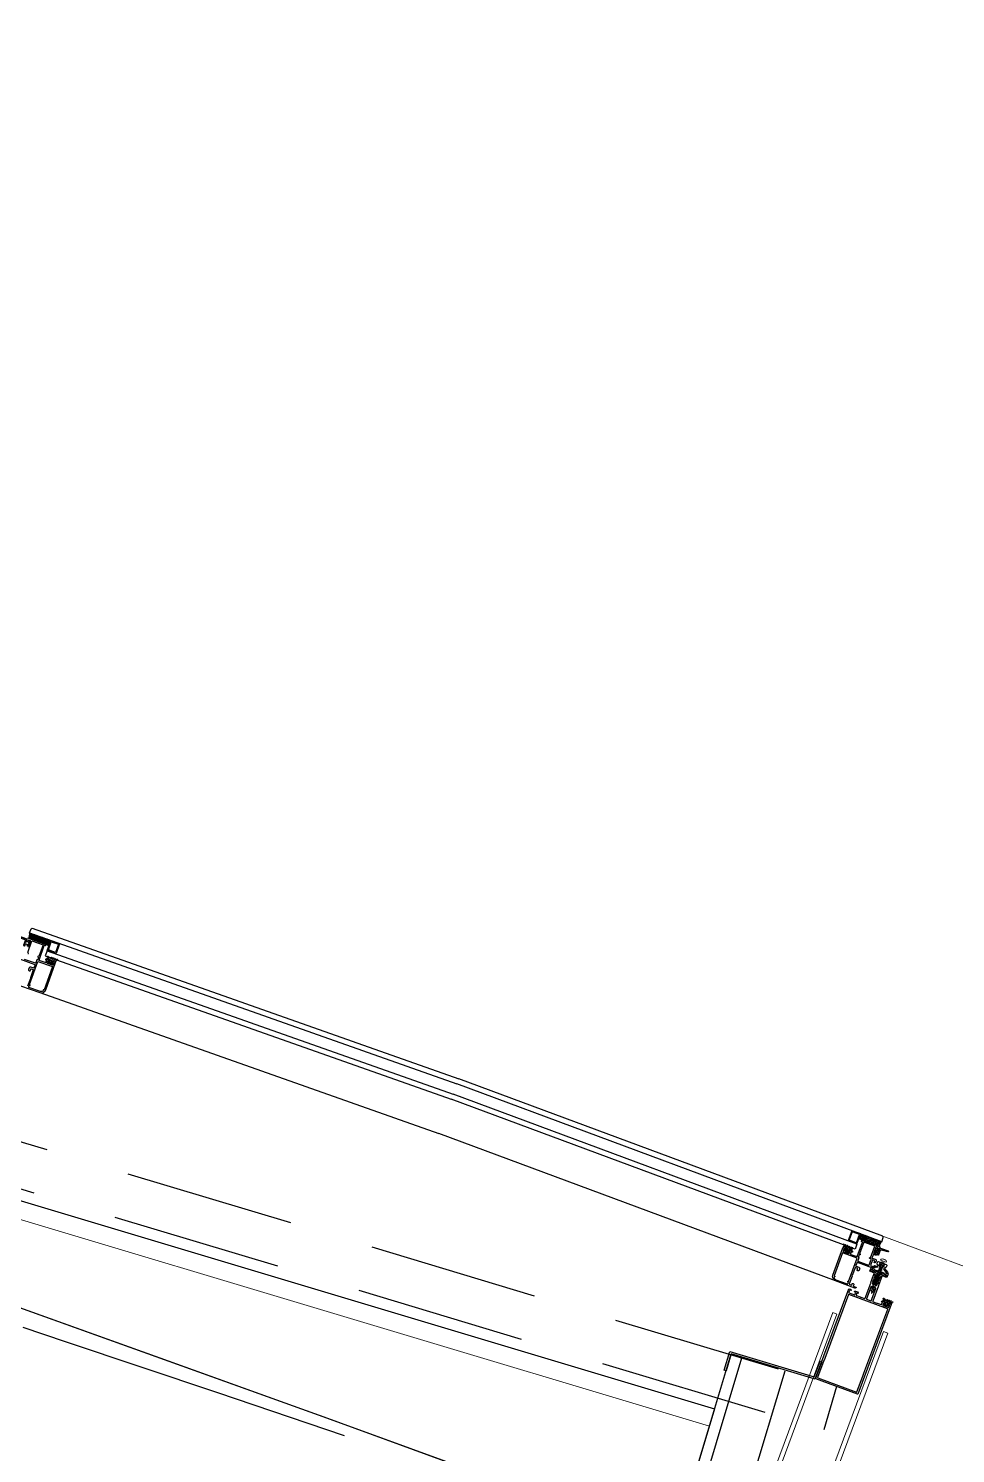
# Model space of a CAD drawing. Header units: millimetres. Extents: x 62878 to 70819, y -67946 to -61850.
# Drawn here: x 67935.6 to 68038, y -62267.5 to -62110 of the extents above; entities that cross this region are included whole.
import ezdxf

# ---------------------------------------------------------------- set-up
doc = ezdxf.new("R2010")
doc.units = ezdxf.units.MM
doc.linetypes.add('HIDDEN', pattern=[0.375, 0.25, -0.125])
doc.layers.add('alan hesabı1', color=7, linetype='Continuous', plot=False)
for name, color, linetype, lineweight in [('BA DÖŞ.-yeni', 11, 'Continuous', 30), ('Dog_dos_yeni', 63, 'Continuous', 5), ('DOGRAMA', 171, 'Continuous', 0), ('DUV.ALÇ.-yeni', 20, 'Continuous', 25), ('GOR-2', 152, 'Continuous', 20)]:
    doc.layers.add(name, color=color, linetype=linetype, lineweight=lineweight)
doc.layers.add('profil-yeni', color=13, linetype='Continuous')
pattern_1 = [(204.62564, (68128.90611, -62295.88358), (0.06614917, -0.14431164), [])]
pattern_2 = [(294.62564, (67922.73218, -62219.3132), (-0.14431164, -0.06614917), [])]
pattern_3 = [(205.5442, (68033.85295, -62259.57137), (0.06845413, -0.14323266), [])]

# ---------------------------------------------------------------- blocks, each defined once
blk = doc.blocks.new('a2we')
at = {"lineweight": 5, "ltscale": 0.5}
for p, q in [((-198.1, -420.1), (-197.1, -419.7)), ((-194.9, -421.4), (-198.1, -420.1)), ((-193.9, -421), (-198.1, -420.1)), ((-198.1, -422.7), (-197.1, -422.3)), ((-194.9, -424), (-198.1, -422.7)), ((-193.9, -423.6), (-198.1, -422.7)), ((-198.1, -425.2), (-197.1, -424.9)), ((-197.6, -417.6), (-196.6, -417.2)), ((-194.2, -418.3), (-197.6, -417.6)), ((-195.2, -418.6), (-197.6, -417.6)), ((-196.9, -417.9), (-197.1, -418.3)), ((-197.1, -419.7), (-197.1, -418.4)), ((-197.1, -419.7), (-193.9, -421)), ((-197.1, -419.7), (-193.9, -421)), ((-197.1, -422.3), (-197.1, -420.5)), ((-197.1, -422.3), (-193.9, -423.6)), ((-197.1, -422.3), (-193.9, -423.6)), ((-197.1, -424.9), (-197.1, -423.1)), ((-197.1, -424.9), (-193.9, -426.1)), ((-197.1, -424.9), (-193.9, -426.1)), ((-196, -415.3), (-196.6, -417.2)), ((-196.6, -417.2), (-194.2, -418.3)), ((-196, -415.3), (-195.5, -417.7)), ((-194.2, -418.3), (-195.2, -418.6)), ((-195.2, -418.6), (-194.9, -419.3)), ((-194.9, -420.6), (-194.9, -419.4)), ((-193.9, -421), (-194.9, -421.4)), ((-194.9, -423.2), (-194.9, -421.4)), ((-193.9, -423.6), (-194.9, -424)), ((-194.9, -425.7), (-194.9, -424)), ((-194.9, -426.5), (-198.1, -425.2)), ((-193.9, -426.1), (-198.1, -425.2)), ((-198.1, -427.7), (-197.1, -427.3)), ((-194.9, -429), (-198.1, -427.7)), ((-193.9, -428.6), (-198.1, -427.7)), ((-198.1, -429.9), (-197.1, -429.6)), ((-194.9, -431.2), (-198.1, -429.9)), ((-193.9, -430.9), (-198.1, -429.9)), ((-198.1, -432.2), (-197.1, -431.8)), ((-194.9, -433.5), (-198.1, -432.2)), ((-193.9, -433.1), (-198.1, -432.2)), ((-198.1, -434.4), (-197.1, -434.1)), ((-194.9, -435.7), (-198.1, -434.4)), ((-193.9, -435.4), (-198.1, -434.4)), ((-198.1, -436.7), (-197.1, -436.4)), ((-194.9, -438), (-198.1, -436.7)), ((-193.9, -437.7), (-198.1, -436.7)), ((-198.1, -439), (-197.1, -438.7)), ((-194.9, -440.3), (-198.1, -439)), ((-193.9, -440), (-198.1, -439)), ((-197.1, -427.3), (-197.1, -425.6)), ((-197.1, -427.3), (-193.9, -428.6)), ((-197.1, -427.3), (-193.9, -428.6)), ((-197.1, -429.6), (-197.1, -428)), ((-197.1, -429.6), (-193.9, -430.9)), ((-197.1, -429.6), (-193.9, -430.9)), ((-197.1, -431.8), (-197.1, -430.3)), ((-197.1, -431.8), (-193.9, -433.1)), ((-197.1, -431.8), (-193.9, -433.1)), ((-197.1, -434.1), (-197.1, -432.5)), ((-197.1, -434.1), (-193.9, -435.4)), ((-197.1, -434.1), (-193.9, -435.4)), ((-197.1, -436.4), (-197.1, -434.8)), ((-197.1, -436.4), (-193.9, -437.7)), ((-197.1, -436.4), (-193.9, -437.7)), ((-197.1, -438.7), (-197.1, -437.1)), ((-197.1, -438.7), (-193.9, -440)), ((-197.1, -438.7), (-193.9, -440)), ((-197.1, -441), (-197.1, -439.4)), ((-193.9, -426.1), (-194.9, -426.5)), ((-194.9, -428.2), (-194.9, -426.5)), ((-193.9, -428.6), (-194.9, -429)), ((-194.9, -430.5), (-194.9, -429)), ((-193.9, -430.9), (-194.9, -431.2)), ((-194.9, -432.7), (-194.9, -431.2)), ((-193.9, -433.1), (-194.9, -433.5)), ((-194.9, -435), (-194.9, -433.5)), ((-193.9, -435.4), (-194.9, -435.7)), ((-194.9, -437.3), (-194.9, -435.7)), ((-193.9, -437.7), (-194.9, -438)), ((-194.9, -439.6), (-194.9, -438)), ((-193.9, -440), (-194.9, -440.3)), ((-194.9, -441.8), (-194.9, -440.3)), ((-192.8, -453.3), (-199.2, -453.3)), ((-199.2, -454.6), (-199.2, -453.3)), ((-198.1, -441.3), (-197.1, -441)), ((-194.9, -442.6), (-198.1, -441.3)), ((-193.9, -442.3), (-198.1, -441.3)), ((-198.1, -443.6), (-197.1, -443.3)), ((-194.9, -444.9), (-198.1, -443.6)), ((-193.9, -444.6), (-198.1, -443.6)), ((-198.1, -445.9), (-197.1, -445.6)), ((-193.9, -446.9), (-198.1, -445.9)), ((-194.9, -447.2), (-198.1, -445.9)), ((-197.1, -447.9), (-198.1, -448.2)), ((-194.9, -449.5), (-198.1, -448.2)), ((-198.1, -448.2), (-193.9, -449.2)), ((-198.1, -450.5), (-197.1, -450.2)), ((-194.9, -451.8), (-198.1, -450.5)), ((-193.9, -451.5), (-198.1, -450.5)), ((-197.1, -441), (-193.9, -442.3)), ((-197.1, -443.3), (-197.1, -441.7)), ((-197.1, -443.3), (-193.9, -444.6)), ((-197.1, -445.6), (-197.1, -444)), ((-197.1, -445.6), (-193.9, -446.9)), ((-197.1, -445.6), (-193.9, -446.9)), ((-197.1, -447.9), (-197.1, -446.3)), ((-193.9, -449.2), (-197.1, -447.9)), ((-197.1, -450.2), (-197.1, -448.6)), ((-197.1, -450.2), (-193.9, -451.5)), ((-197.1, -453.3), (-197.1, -450.9)), ((-193.9, -442.3), (-194.9, -442.6)), ((-194.9, -444.1), (-194.9, -442.6)), ((-193.9, -444.6), (-194.9, -444.9)), ((-194.9, -446.4), (-194.9, -444.9)), ((-193.9, -446.9), (-194.9, -447.2)), ((-194.9, -448.7), (-194.9, -447.2)), ((-193.9, -449.2), (-194.9, -449.5)), ((-194.9, -451), (-194.9, -449.5)), ((-193.9, -451.5), (-194.9, -451.8)), ((-194.9, -453.3), (-194.9, -451.8)), ((-192.8, -454.6), (-192.8, -453.3))]:
    blk.add_line(p, q, dxfattribs=at)
blk.add_lwpolyline([(-196.5, -455.7), (-196.1, -455.4), (-195.9, -455.4), (-195.6, -455.7)], dxfattribs=at)
for centre, radius, start, end in [((-196.9, -418.4), 0.2, 155.3251, 180), ((-195.1, -419.4), 0.2, 0, 19.1116), ((-195.7, -449.5), 6.19, 234.7573, 262.4905), ((-196.4, -449.5), 6.19, 277.5095, 305.2427)]:
    blk.add_arc(centre, radius, start, end, dxfattribs=at)

msp = doc.modelspace()

# ---------------------------------------------------------------- hatches: boundary and pattern name
at = {"layer": 'DOGRAMA', "lineweight": -2}
h = msp.add_hatch(dxfattribs=at)
h.set_pattern_fill('ANSI31', color=256, scale=0.04, angle=673.1346, style=0)
h.set_pattern_definition([(295.54419, (67807.33717, -62179.55449), (-0.11458613, -0.05476331), [])])
h.paths.add_polyline_path([(67936.87, -62210.95, 0.414214), (67936.84, -62210.97), (67935.61, -62210.54, 0.153231), (67935.71, -62209.94), (67937.06, -62210.41)])
h.paths.add_polyline_path([(67937.12, -62211.07), (67936.89, -62210.99, 0.414214), (67936.87, -62210.95), (67937.06, -62210.41), (67937.32, -62210.51)])
h = msp.add_hatch(dxfattribs=at)
h.set_pattern_fill('ANSI31', color=256, scale=0.05, angle=673.1346, style=0)
h.set_pattern_definition(pattern_3)
edge = h.paths.add_edge_path(flags=16)
edge.add_arc((67934.93, -62210.87), 0.668, 333.6685, 347.4199)
edge.add_line((67935.58, -62211.01), (67935.32, -62210.92))
edge.add_line((67935.32, -62210.92), (67935.26, -62211.07))
edge.add_line((67935.26, -62211.07), (67935.53, -62211.16))
edge = h.paths.add_edge_path()
edge.add_line((67935.08, -62211.34), (67935.18, -62211.38))
edge.add_line((67935.18, -62211.38), (67935.26, -62211.15))
edge.add_line((67935.26, -62211.15), (67935.44, -62211.22))
edge.add_line((67935.44, -62211.22), (67935.4, -62211.33))
edge.add_line((67935.4, -62211.33), (67935.5, -62211.36))
edge.add_arc((67935.27, -62210.98), 0.442, 301.2365, 379.8518)
edge.add_line((67935.68, -62210.83), (67935.59, -62210.8))
edge.add_line((67935.59, -62210.8), (67935.55, -62210.91))
edge.add_line((67935.55, -62210.91), (67935.37, -62210.85))
edge.add_line((67935.37, -62210.85), (67935.45, -62210.62))
edge.add_line((67935.45, -62210.62), (67934.51, -62210.28))
edge.add_arc((67934.49, -62210.33), 0.05, 70.5442, 243.8344)
edge.add_line((67934.47, -62210.37), (67935.16, -62210.68))
edge.add_arc((67935.12, -62210.77), 0.1, -19.4558, 66.9695, ccw=False)
edge.add_line((67935.22, -62210.8), (67935.05, -62211.28))
edge.add_arc((67935.1, -62211.29), 0.05, 160.5442, 250.5442)
h = msp.add_hatch(dxfattribs=at)
h.set_pattern_fill('AR-HBONE', color=256, scale=0.03, angle=673.1346, style=0)
h.set_pattern_definition([(205.5442, (67929.81335, -62246.47766), (-0.0565255, -0.1600152), [0.36, -0.12]), (295.5442, (67929.70508, -62246.52941), (-0.0565255, -0.1600152), [0.36, -0.12])])
h.paths.add_polyline_path([(67937.62, -62211.25), (67937.85, -62211.33), (67938.05, -62210.76), (67937.32, -62210.51), (67937.12, -62211.07)])
h = msp.add_hatch(dxfattribs=at)
h.set_pattern_fill('ANSI31', color=256, scale=0.05, angle=673.1346, style=0)
h.set_pattern_definition(pattern_3)
edge = h.paths.add_edge_path(flags=16)
edge.add_arc((67938.16, -62212.86), 0.4, 239.0072, 262.0812, ccw=False)
edge.add_line((67937.95, -62213.2), (67938.04, -62212.96))
edge.add_line((67938.04, -62212.96), (67938.19, -62213.02))
edge.add_line((67938.19, -62213.02), (67938.11, -62213.26))
edge = h.paths.add_edge_path()
edge.add_arc((67938.16, -62212.86), 0.5, 213.6743, 287.4141, ccw=False)
edge.add_line((67937.74, -62213.14), (67937.78, -62213.04))
edge.add_line((67937.78, -62213.04), (67937.89, -62213.08))
edge.add_line((67937.89, -62213.08), (67937.91, -62213.03))
edge.add_arc((67937.82, -62212.99), 0.1, 340.5442, 430.5442)
edge.add_line((67937.85, -62212.9), (67937.64, -62212.82))
edge.add_line((67937.64, -62212.82), (67937.7, -62212.66))
edge.add_line((67937.7, -62212.66), (67937.74, -62212.67))
edge.add_arc((67937.72, -62212.73), 0.065, 2.1349, 70.5442, ccw=False)
edge.add_arc((67937.82, -62212.73), 0.0327, 182.1349, 375.9745)
edge.add_arc((67937.67, -62212.8), 0.199, 24.628, 74.8939)
edge.add_arc((67937.74, -62212.56), 0.05, 71.5164, 249.0296, ccw=False)
edge.add_arc((67937.65, -62212.82), 0.323, 32.1585, 71.4848, ccw=False)
edge.add_arc((67937.94, -62212.64), 0.02, 212.1585, 280.5442)
edge.add_line((67937.94, -62212.66), (67938.16, -62212.62))
edge.add_arc((67938.16, -62212.63), 0.015, -59.4558, 100.5442, ccw=False)
edge.add_line((67938.17, -62212.64), (67938.06, -62212.71))
edge.add_arc((67938.07, -62212.72), 0.02, 120.5442, 280.5442)
edge.add_line((67938.08, -62212.74), (67938.37, -62212.69))
edge.add_arc((67938.37, -62212.7), 0.015, -59.4558, 100.5442, ccw=False)
edge.add_line((67938.38, -62212.72), (67938.27, -62212.78))
edge.add_arc((67938.28, -62212.8), 0.02, 120.5442, 280.5442)
edge.add_line((67938.29, -62212.82), (67938.57, -62212.76))
edge.add_arc((67938.58, -62212.78), 0.015, -59.4558, 100.5442, ccw=False)
edge.add_line((67938.59, -62212.79), (67938.48, -62212.85))
edge.add_arc((67938.49, -62212.87), 0.02, 120.5442, 280.5442)
edge.add_line((67938.49, -62212.89), (67938.78, -62212.84))
edge.add_arc((67938.78, -62212.85), 0.015, -59.4558, 100.5442, ccw=False)
edge.add_line((67938.79, -62212.86), (67938.69, -62212.92))
edge.add_arc((67938.74, -62213.01), 0.1, 120.5442, 160.5442)
edge.add_line((67938.65, -62212.98), (67938.59, -62213.16))
edge.add_line((67938.59, -62213.16), (67938.38, -62213.08))
edge.add_arc((67938.34, -62213.18), 0.1, 70.5442, 160.5442)
edge.add_line((67938.25, -62213.15), (67938.23, -62213.2))
edge.add_line((67938.23, -62213.2), (67938.34, -62213.24))
edge.add_line((67938.34, -62213.24), (67938.31, -62213.34))
h = msp.add_hatch(dxfattribs=at)
h.set_pattern_fill('ANSI31', color=256, scale=0.05, angle=674.0532, style=0)
h.set_pattern_definition(pattern_2)
edge = h.paths.add_edge_path(flags=16)
edge.add_arc((68026.14, -62244.73), 0.4, 238.0887, 261.1626)
edge.add_line((68026.08, -62245.13), (68026.16, -62244.89))
edge.add_line((68026.16, -62244.89), (68026.01, -62244.84))
edge.add_line((68026.01, -62244.84), (68025.93, -62245.07))
edge = h.paths.add_edge_path()
edge.add_arc((68026.14, -62244.73), 0.5, 212.7557, 286.4955)
edge.add_line((68026.28, -62245.21), (68026.31, -62245.12))
edge.add_line((68026.31, -62245.12), (68026.2, -62245.08))
edge.add_line((68026.2, -62245.08), (68026.22, -62245.02))
edge.add_arc((68026.32, -62245.06), 0.1, 69.6256, 159.6256, ccw=False)
edge.add_line((68026.35, -62244.96), (68026.56, -62245.04))
edge.add_line((68026.56, -62245.04), (68026.62, -62244.87))
edge.add_line((68026.62, -62244.87), (68026.58, -62244.86))
edge.add_arc((68026.56, -62244.92), 0.065, 69.6256, 138.035)
edge.add_arc((68026.49, -62244.85), 0.0327, 124.1954, 318.035, ccw=False)
edge.add_arc((68026.56, -62245), 0.199, 65.276, 115.5419, ccw=False)
edge.add_arc((68026.66, -62244.78), 0.05, 251.1402, 428.6535)
edge.add_arc((68026.56, -62245.03), 0.323, 68.685, 108.0113)
edge.add_arc((68026.45, -62244.7), 0.02, 219.6256, 288.0113, ccw=False)
edge.add_line((68026.43, -62244.72), (68026.29, -62244.55))
edge.add_arc((68026.28, -62244.56), 0.015, 39.6256, 199.6256)
edge.add_line((68026.27, -62244.56), (68026.31, -62244.68))
edge.add_arc((68026.29, -62244.68), 0.02, -140.3744, 19.6256, ccw=False)
edge.add_line((68026.28, -62244.7), (68026.09, -62244.47))
edge.add_arc((68026.08, -62244.48), 0.015, 39.6256, 199.6256)
edge.add_line((68026.06, -62244.49), (68026.1, -62244.6))
edge.add_arc((68026.08, -62244.61), 0.02, -140.3744, 19.6256, ccw=False)
edge.add_line((68026.07, -62244.62), (68025.88, -62244.39))
edge.add_arc((68025.87, -62244.4), 0.015, 39.6256, 199.6256)
edge.add_line((68025.86, -62244.41), (68025.9, -62244.52))
edge.add_arc((68025.88, -62244.53), 0.02, -140.3744, 19.6256, ccw=False)
edge.add_line((68025.86, -62244.54), (68025.68, -62244.32))
edge.add_arc((68025.66, -62244.33), 0.015, 39.6256, 199.6256)
edge.add_line((68025.65, -62244.33), (68025.69, -62244.44))
edge.add_arc((68025.59, -62244.47), 0.1, -20.3744, 19.6256, ccw=False)
edge.add_line((68025.69, -62244.51), (68025.62, -62244.69))
edge.add_line((68025.62, -62244.69), (68025.83, -62244.77))
edge.add_arc((68025.79, -62244.86), 0.1, -20.3744, 69.6256, ccw=False)
edge.add_line((68025.89, -62244.9), (68025.86, -62244.95))
edge.add_line((68025.86, -62244.95), (68025.75, -62244.91))
edge.add_line((68025.75, -62244.91), (68025.72, -62245))
h = msp.add_hatch(dxfattribs=at)
h.set_pattern_fill('AR-HBONE', color=256, scale=0.03, angle=674.0532, style=0)
h.set_pattern_definition([(294.62564, (68011.01573, -62275.89677), (-0.05908344, -0.1590885), [0.36, -0.12]), (204.62564, (68011.06573, -62276.00586), (-0.05908344, -0.1590885), [0.36, -0.12])])
h.paths.add_polyline_path([(68027.59, -62243.84), (68027.35, -62243.76), (68027.56, -62243.19), (68028.29, -62243.46), (68028.08, -62244.02)])
h = msp.add_hatch(dxfattribs=at)
h.set_pattern_fill('ANSI31', color=256, scale=0.04, angle=674.0532, style=0)
h.set_pattern_definition([(204.62564, (68147.9361, -62302.95108), (0.05291934, -0.11544931), [])])
h.paths.add_polyline_path([(68028.35, -62244.1, -0.414214), (68028.36, -62244.13), (68029.59, -62244.58, -0.153231), (68029.89, -62244.06), (68028.55, -62243.56)])
h.paths.add_polyline_path([(68028.08, -62244.02), (68028.31, -62244.11, -0.414214), (68028.35, -62244.1), (68028.55, -62243.56), (68028.29, -62243.46)])
h = msp.add_hatch(dxfattribs=at)
h.set_pattern_fill('ANSI31', color=256, scale=0.05, angle=674.0532, style=0)
h.set_pattern_definition(pattern_2)
edge = h.paths.add_edge_path(flags=16)
edge.add_arc((68029.89, -62245.27), 0.668, 152.75, 166.5013, ccw=False)
edge.add_line((68029.3, -62244.96), (68029.57, -62245.06))
edge.add_line((68029.57, -62245.06), (68029.51, -62245.21))
edge.add_line((68029.51, -62245.21), (68029.24, -62245.11))
edge = h.paths.add_edge_path()
edge.add_line((68029.48, -62245.54), (68029.37, -62245.5))
edge.add_line((68029.37, -62245.5), (68029.46, -62245.28))
edge.add_line((68029.46, -62245.28), (68029.28, -62245.21))
edge.add_line((68029.28, -62245.21), (68029.24, -62245.32))
edge.add_line((68029.24, -62245.32), (68029.14, -62245.29))
edge.add_arc((68029.56, -62245.15), 0.442, 120.318, 198.9333, ccw=False)
edge.add_line((68029.34, -62244.76), (68029.43, -62244.8))
edge.add_line((68029.43, -62244.8), (68029.39, -62244.91))
edge.add_line((68029.39, -62244.91), (68029.57, -62244.98))
edge.add_line((68029.57, -62244.98), (68029.65, -62244.75))
edge.add_line((68029.65, -62244.75), (68030.59, -62245.09))
edge.add_arc((68030.57, -62245.14), 0.05, -103.6645, 69.6256, ccw=False)
edge.add_line((68030.56, -62245.19), (68029.84, -62244.98))
edge.add_arc((68029.81, -62245.07), 0.1, 73.2004, 159.6256)
edge.add_line((68029.72, -62245.04), (68029.54, -62245.51))
edge.add_arc((68029.49, -62245.49), 0.05, 249.6256, 339.6256, ccw=False)
h = msp.add_hatch(dxfattribs=at)
h.set_pattern_fill('ANSI31', color=256, scale=0.05, angle=674.0532, style=0)
h.set_pattern_definition(pattern_1)
edge = h.paths.add_edge_path(flags=16)
edge.add_arc((68029.23, -62248.5), 0.05, 249.6256, 339.6256, ccw=False)
edge.add_line((68029.21, -62248.54), (68029.16, -62248.52))
edge.add_arc((68029.18, -62248.47), 0.05, 159.6256, 249.6256, ccw=False)
edge.add_line((68029.13, -62248.46), (68029.21, -62248.25))
edge.add_line((68029.21, -62248.25), (68029.36, -62248.3))
edge.add_line((68029.36, -62248.3), (68029.28, -62248.51))
h.paths.add_polyline_path([(68029.41, -62248.16), (68029.26, -62248.11), (68029.35, -62247.85), (68029.5, -62247.9)], flags=16)
edge = h.paths.add_edge_path()
edge.add_arc((68029.12, -62248.44), 0.2, 159.6256, 230.1919, ccw=False)
edge.add_line((68028.94, -62248.37), (68028.96, -62248.32))
edge.add_line((68028.96, -62248.32), (68029.01, -62248.34))
edge.add_line((68029.01, -62248.34), (68029.06, -62248.22))
edge.add_line((68029.06, -62248.22), (68029.04, -62248.18))
edge.add_arc((68029.13, -62248.14), 0.1, 159.6256, 204.6256, ccw=False)
edge.add_line((68029.04, -62248.1), (68029.08, -62247.98))
edge.add_line((68029.08, -62247.98), (68029.14, -62248))
edge.add_line((68029.14, -62248), (68029.18, -62247.88))
edge.add_line((68029.18, -62247.88), (68029.12, -62247.74))
edge.add_line((68029.12, -62247.74), (68029.02, -62247.7))
edge.add_line((68029.02, -62247.7), (68029.1, -62247.47))
edge.add_line((68029.1, -62247.47), (68029.04, -62247.5))
edge.add_line((68029.04, -62247.5), (68028.57, -62247.32))
edge.add_line((68028.57, -62247.32), (68028.68, -62247.02))
edge.add_arc((68028.96, -62247.12), 0.3, 99.6256, 159.6256, ccw=False)
edge.add_line((68028.91, -62246.82), (68029.4, -62246.74))
edge.add_arc((68029.4, -62246.77), 0.03, 9.6256, 99.6256, ccw=False)
edge.add_line((68029.43, -62246.77), (68029.44, -62246.83))
edge.add_arc((68029.41, -62246.83), 0.03, -80.3744, 9.6256, ccw=False)
edge.add_line((68029.42, -62246.86), (68029.04, -62246.92))
edge.add_arc((68029.07, -62247.12), 0.2, 99.6256, 161.5452)
edge.add_arc((68028.97, -62247.1), 0.1, 156.9108, 309.6256)
edge.add_arc((68029.1, -62247.25), 0.1, 69.6256, 129.6256, ccw=False)
edge.add_line((68029.13, -62247.16), (68029.44, -62247.27))
edge.add_arc((68029.46, -62247.22), 0.05, 249.6256, 339.6256)
edge.add_line((68029.51, -62247.24), (68029.52, -62247.2))
edge.add_arc((68029.57, -62247.21), 0.05, 69.6256, 159.6256, ccw=False)
edge.add_line((68029.59, -62247.17), (68029.77, -62247.24))
edge.add_arc((68029.76, -62247.28), 0.05, -20.3744, 69.6256, ccw=False)
edge.add_line((68029.8, -62247.3), (68029.79, -62247.35))
edge.add_arc((68029.83, -62247.36), 0.05, 159.6256, 249.6256)
edge.add_line((68029.82, -62247.41), (68030.12, -62247.52))
edge.add_arc((68030.09, -62247.62), 0.1, 9.6256, 69.6256, ccw=False)
edge.add_arc((68030.28, -62247.59), 0.1, 189.6256, 342.3405)
edge.add_arc((68030.19, -62247.54), 0.2, 337.706, 399.6256)
edge.add_line((68030.35, -62247.41), (68030.1, -62247.11))
edge.add_arc((68030.12, -62247.09), 0.03, 129.6256, 219.6256, ccw=False)
edge.add_line((68030.11, -62247.07), (68030.15, -62247.03))
edge.add_arc((68030.17, -62247.06), 0.03, 39.6256, 129.6256, ccw=False)
edge.add_line((68030.19, -62247.04), (68030.51, -62247.42))
edge.add_arc((68030.28, -62247.61), 0.3, -20.3744, 39.6256, ccw=False)
edge.add_line((68030.56, -62247.71), (68030.44, -62248.02))
edge.add_line((68030.44, -62248.02), (68029.98, -62247.84))
edge.add_line((68029.98, -62247.84), (68029.95, -62247.78))
edge.add_line((68029.95, -62247.78), (68029.86, -62248.01))
edge.add_line((68029.86, -62248.01), (68029.76, -62247.98))
edge.add_line((68029.76, -62247.98), (68029.61, -62248.04))
edge.add_line((68029.61, -62248.04), (68029.57, -62248.16))
edge.add_line((68029.57, -62248.16), (68029.63, -62248.18))
edge.add_line((68029.63, -62248.18), (68029.58, -62248.31))
edge.add_arc((68029.49, -62248.27), 0.1, 294.6256, 339.6256, ccw=False)
edge.add_line((68029.53, -62248.36), (68029.49, -62248.38))
edge.add_line((68029.49, -62248.38), (68029.44, -62248.5))
edge.add_line((68029.44, -62248.5), (68029.5, -62248.52))
edge.add_line((68029.5, -62248.52), (68029.48, -62248.57))
edge.add_arc((68029.29, -62248.5), 0.2, 269.0594, 339.6256, ccw=False)
edge.add_arc((68029.3, -62248.23), 0.47, 230.1919, 269.0594, ccw=False)
h = msp.add_hatch(dxfattribs=at)
h.set_pattern_fill('ANSI31', color=256, scale=0.05, angle=674.0532, style=0)
h.set_pattern_definition(pattern_1)
edge = h.paths.add_edge_path()
edge.add_arc((68031.09, -62250.86), 0.1, 119.6256, 159.6256)
edge.add_line((68031, -62250.83), (68030.94, -62250.99))
edge.add_line((68030.94, -62250.99), (68030.73, -62250.91))
edge.add_arc((68030.7, -62251.01), 0.1, 69.6256, 159.6256)
edge.add_line((68030.61, -62250.97), (68030.58, -62251.03))
edge.add_line((68030.58, -62251.03), (68030.7, -62251.07))
edge.add_line((68030.7, -62251.07), (68030.66, -62251.16))
edge.add_arc((68030.52, -62250.69), 0.5, 212.7557, 286.4955, ccw=False)
edge.add_line((68030.1, -62250.96), (68030.13, -62250.86))
edge.add_line((68030.13, -62250.86), (68030.25, -62250.9))
edge.add_line((68030.25, -62250.9), (68030.27, -62250.85))
edge.add_arc((68030.17, -62250.81), 0.1, 339.6256, 429.6256)
edge.add_line((68030.21, -62250.72), (68030, -62250.64))
edge.add_line((68030, -62250.64), (68030.06, -62250.49))
edge.add_line((68030.06, -62250.49), (68030.1, -62250.51))
edge.add_arc((68030.07, -62250.57), 0.065, 1.2163, 69.6256, ccw=False)
edge.add_arc((68030.17, -62250.57), 0.0327, 181.2163, 375.0559)
edge.add_arc((68029.97, -62250.62), 0.242, 14.4282, 59.9349)
edge.add_arc((68030.11, -62250.36), 0.05, 70.5978, 248.111, ccw=False)
edge.add_arc((68029.94, -62250.64), 0.372, 23.1256, 59.7771, ccw=False)
edge.add_arc((68030.3, -62250.48), 0.02, 211.24, 279.6256)
edge.add_line((68030.3, -62250.5), (68030.52, -62250.46))
edge.add_arc((68030.52, -62250.48), 0.015, -60.3744, 99.6256, ccw=False)
edge.add_line((68030.53, -62250.49), (68030.42, -62250.55))
edge.add_arc((68030.43, -62250.57), 0.02, 119.6256, 279.6256)
edge.add_line((68030.43, -62250.59), (68030.72, -62250.54))
edge.add_arc((68030.72, -62250.55), 0.015, -60.3744, 99.6256, ccw=False)
edge.add_line((68030.73, -62250.57), (68030.63, -62250.63))
edge.add_arc((68030.63, -62250.64), 0.02, 119.6256, 279.6256)
edge.add_line((68030.64, -62250.66), (68030.93, -62250.61))
edge.add_arc((68030.93, -62250.63), 0.015, -60.3744, 99.6256, ccw=False)
edge.add_line((68030.94, -62250.64), (68030.83, -62250.7))
edge.add_arc((68030.84, -62250.72), 0.02, 119.6256, 279.6256)
edge.add_line((68030.84, -62250.74), (68031.13, -62250.69))
edge.add_arc((68031.14, -62250.71), 0.015, -60.3744, 99.6256, ccw=False)
edge.add_line((68031.14, -62250.72), (68031.04, -62250.78))
edge = h.paths.add_edge_path(flags=16)
edge.add_line((68030.32, -62251), (68030.39, -62250.82))
edge.add_arc((68030.41, -62250.83), 0.03, 69.6256, 159.6256, ccw=False)
edge.add_line((68030.42, -62250.8), (68030.52, -62250.83))
edge.add_arc((68030.51, -62250.86), 0.03, -20.3744, 69.6256, ccw=False)
edge.add_line((68030.54, -62250.87), (68030.47, -62251.06))
edge.add_arc((68030.44, -62251.05), 0.03, 257.3921, 339.6256, ccw=False)
edge.add_arc((68030.52, -62250.69), 0.4, 241.8592, 257.3921, ccw=False)
edge.add_arc((68030.35, -62251.01), 0.03, 159.6256, 241.8592, ccw=False)

# ---------------------------------------------------------------- linework, layer by layer
msp.add_lwpolyline([(68896.02, -63031.44), (69030.26, -63071.18), (69185.28, -62547.65), (68893, -62461.11, 1.044368), (68063.2, -62298.73, 0.204375), (63106.96, -62494.78, 0.353953), (62932.94, -62997.83), (63753.18, -65779.6), (64154.95, -67142.15), (65336.72, -66792.62), (65336.7, -66829.11), (65270.54, -66829.07, 0.626789), (65270.2, -67369.07), (65531.84, -67369.23, 0.926242), (66130.09, -67369.61), (66391.73, -67369.77, 0.626743), (66392.07, -66829.77), (66326.15, -66829.73), (66326.17, -66793.24), (67506.16, -67144.13), (68467.02, -63899.09), (68625.2, -63946.04), (68896.02, -63031.42)], format="xyb")
at = {"layer": 'alan hesabı1', "linetype": 'ByBlock'}
msp.add_lwpolyline([(67499.72, -62667.38), (67642.12, -62151.75), (68011.41, -62262.54), (67982.41, -62359.23), (68015.39, -62370.77), (67878.85, -62772.12), (67859.57, -62766.8), (67772.82, -62742.83)], close=True, dxfattribs=at)
at = {"layer": 'BA DÖŞ.-yeni', "linetype": 'HIDDEN', "ltscale": 150}
msp.add_arc((65815.04, -68607.15), 6697.94, 70.74616, 109.296847, dxfattribs=at)
at = {"layer": 'Dog_dos_yeni'}
msp.add_lwpolyline([(68025.04, -62284.11), (68009.1, -62278.2), (68009.28, -62277.73), (68014.2, -62279.55), (68024.47, -62251.9), (68024.94, -62252.07), (68014.67, -62279.73), (68019.82, -62281.64), (68030.09, -62253.99), (68030.56, -62254.16), (68020.29, -62281.82), (68025.21, -62283.65), (68025.04, -62284.11)], close=True, dxfattribs=at)
at = {"layer": 'DOGRAMA', "lineweight": -2}
for p, q in [((67935.71, -62209.94), (67935.88, -62209.47)), ((67935.71, -62209.94), (67982.93, -62226.62)), ((67935.88, -62209.47), (67936.01, -62209.41)), ((67936.01, -62209.41), (67983.14, -62226.05)), ((67937.12, -62211.07), (67937.32, -62210.51)), ((67937.12, -62211.07), (67937.32, -62210.51)), ((67937.12, -62211.07), (67937.85, -62211.33)), ((67938.05, -62210.76), (67937.85, -62211.33)), ((67937.65, -62211.9), (67937.45, -62212.46)), ((67937.45, -62212.46), (67982.32, -62228.31)), ((67937.65, -62211.9), (67982.52, -62227.75)), ((67936.86, -62216.54), (67980.94, -62232.11)), ((68029.89, -62244.06), (67982.93, -62226.62)), ((68030, -62243.46), (67983.14, -62226.05)), ((68026.94, -62244.88), (67982.32, -62228.31)), ((68027.15, -62244.32), (67982.52, -62227.75)), ((68024.78, -62248.39), (67980.94, -62232.11)), ((68027.15, -62244.32), (68026.94, -62244.88)), ((68027.56, -62243.19), (68027.35, -62243.76)), ((68028.08, -62244.02), (68027.35, -62243.76)), ((68028.08, -62244.02), (68028.29, -62243.46)), ((68028.08, -62244.02), (68028.29, -62243.46)), ((68029.89, -62244.06), (68030.06, -62243.59)), ((68030.06, -62243.59), (68030, -62243.46))]:
    msp.add_line(p, q, dxfattribs=at)
msp.add_lwpolyline([(68355.73, -61957.86, 0.273736), (68066.91, -62277.72, 0.209295), (68023.71, -62283.85, 0.198368), (63201.05, -62451.11)], format="xyb", dxfattribs=at)
for points in [[(67935.08, -62211.34), (67935.18, -62211.38), (67935.26, -62211.15), (67935.44, -62211.22), (67935.4, -62211.33), (67935.5, -62211.36, 0.357143), (67935.68, -62210.83), (67935.59, -62210.8), (67935.55, -62210.91), (67935.37, -62210.85), (67935.45, -62210.62), (67934.51, -62210.28, 0.943095), (67934.47, -62210.37), (67935.16, -62210.68, -0.396056), (67935.22, -62210.8), (67935.05, -62211.28, 0.414214)], [(67938.31, -62213.34, -0.333333), (67937.74, -62213.14), (67937.78, -62213.04), (67937.89, -62213.08), (67937.91, -62213.03, 0.414214), (67937.85, -62212.9), (67937.64, -62212.82), (67937.7, -62212.66), (67937.74, -62212.67, -0.307685), (67937.78, -62212.73, 1.128702), (67937.85, -62212.72, 0.222912), (67937.72, -62212.61, -0.978531), (67937.75, -62212.51, -0.173298), (67937.92, -62212.65, 0.307572), (67937.94, -62212.66), (67938.16, -62212.62, -0.8391), (67938.17, -62212.64), (67938.06, -62212.71, 0.8391), (67938.08, -62212.74), (67938.37, -62212.69, -0.8391), (67938.38, -62212.72), (67938.27, -62212.78, 0.8391), (67938.29, -62212.82), (67938.57, -62212.76, -0.8391), (67938.59, -62212.79), (67938.48, -62212.85, 0.8391), (67938.49, -62212.89), (67938.78, -62212.84, -0.8391), (67938.79, -62212.86), (67938.69, -62212.92, 0.176327), (67938.65, -62212.98), (67938.59, -62213.16), (67938.38, -62213.08, 0.414214), (67938.25, -62213.15), (67938.23, -62213.2), (67938.34, -62213.24)], [(67938.11, -62213.26, -0.101021), (67937.95, -62213.2), (67938.04, -62212.96), (67938.19, -62213.02)], [(67938.11, -62213.26, -0.101021), (67937.95, -62213.2), (67938.04, -62212.96), (67938.19, -62213.02)], [(68025.72, -62245, 0.333333), (68026.28, -62245.21), (68026.31, -62245.12), (68026.2, -62245.08), (68026.22, -62245.02, -0.414214), (68026.35, -62244.96), (68026.56, -62245.04), (68026.62, -62244.87), (68026.58, -62244.86, 0.307685), (68026.51, -62244.87, -1.128702), (68026.47, -62244.82, -0.222912), (68026.64, -62244.82, 0.978531), (68026.67, -62244.73, 0.173298), (68026.46, -62244.72, -0.307572), (68026.43, -62244.72), (68026.29, -62244.55, 0.8391), (68026.27, -62244.56), (68026.31, -62244.68, -0.8391), (68026.28, -62244.7), (68026.09, -62244.47, 0.8391), (68026.06, -62244.49), (68026.1, -62244.6, -0.8391), (68026.07, -62244.62), (68025.88, -62244.39, 0.8391), (68025.86, -62244.41), (68025.9, -62244.52, -0.8391), (68025.86, -62244.54), (68025.68, -62244.32, 0.8391), (68025.65, -62244.33), (68025.69, -62244.44, -0.176327), (68025.69, -62244.51), (68025.62, -62244.69), (68025.83, -62244.77, -0.414214), (68025.89, -62244.9), (68025.86, -62244.95), (68025.75, -62244.91)], [(68025.93, -62245.07, 0.101021), (68026.08, -62245.13), (68026.16, -62244.89), (68026.01, -62244.84)], [(68025.93, -62245.07, 0.101021), (68026.08, -62245.13), (68026.16, -62244.89), (68026.01, -62244.84)], [(68029.48, -62245.54), (68029.37, -62245.5), (68029.46, -62245.28), (68029.28, -62245.21), (68029.24, -62245.32), (68029.14, -62245.29, -0.357143), (68029.34, -62244.76), (68029.43, -62244.8), (68029.39, -62244.91), (68029.57, -62244.98), (68029.65, -62244.75), (68030.59, -62245.09, -0.943095), (68030.56, -62245.19), (68029.84, -62244.98, 0.396056), (68029.72, -62245.04), (68029.54, -62245.51, -0.414214)], [(68029.24, -62245.11, -0.060074), (68029.3, -62244.96), (68029.57, -62245.06), (68029.51, -62245.21)], [(68029, -62248.59, -0.318017), (68028.94, -62248.37), (68028.96, -62248.32), (68029.01, -62248.34), (68029.06, -62248.22), (68029.04, -62248.18, -0.198912), (68029.04, -62248.1), (68029.08, -62247.98), (68029.14, -62248), (68029.18, -62247.88), (68029.12, -62247.74), (68029.02, -62247.7), (68029.1, -62247.47), (68029.04, -62247.5), (68028.57, -62247.32), (68028.68, -62247.02, -0.267949), (68028.91, -62246.82), (68029.4, -62246.74, -0.414214), (68029.43, -62246.77), (68029.44, -62246.83, -0.414214), (68029.42, -62246.86), (68029.04, -62246.92, 0.276947), (68028.88, -62247.06, 0.786321), (68029.04, -62247.17, -0.267949), (68029.13, -62247.16), (68029.44, -62247.27, 0.414214), (68029.51, -62247.24), (68029.52, -62247.2, -0.414214), (68029.59, -62247.17), (68029.77, -62247.24, -0.414214), (68029.8, -62247.3), (68029.79, -62247.35, 0.414214), (68029.82, -62247.41), (68030.12, -62247.52, -0.267949), (68030.19, -62247.6, 0.786321), (68030.38, -62247.62, 0.276947), (68030.35, -62247.41), (68030.1, -62247.11, -0.414214), (68030.11, -62247.07), (68030.15, -62247.03, -0.414214), (68030.19, -62247.04), (68030.51, -62247.42, -0.267949), (68030.56, -62247.71), (68030.44, -62248.02), (68029.98, -62247.84), (68029.95, -62247.78), (68029.86, -62248.01), (68029.76, -62247.98), (68029.61, -62248.04), (68029.57, -62248.16), (68029.63, -62248.18), (68029.58, -62248.31, -0.198912), (68029.53, -62248.36), (68029.49, -62248.38), (68029.44, -62248.5), (68029.5, -62248.52), (68029.48, -62248.57, -0.318017), (68029.29, -62248.7, -0.171237)], [(68029.28, -62248.51, -0.414214), (68029.21, -62248.54), (68029.16, -62248.52, -0.414214), (68029.13, -62248.46), (68029.21, -62248.25), (68029.36, -62248.3)], [(68031.04, -62250.78, 0.176327), (68031, -62250.83), (68030.94, -62250.99), (68030.73, -62250.91, 0.414214), (68030.61, -62250.97), (68030.58, -62251.03), (68030.7, -62251.07), (68030.66, -62251.16, -0.333333), (68030.1, -62250.96), (68030.13, -62250.86), (68030.25, -62250.9), (68030.27, -62250.85, 0.414214), (68030.21, -62250.72), (68030, -62250.64), (68030.06, -62250.49), (68030.1, -62250.51, -0.307685), (68030.14, -62250.57, 1.128702), (68030.2, -62250.56, 0.201212), (68030.09, -62250.41, -0.978531), (68030.12, -62250.31, -0.1613), (68030.28, -62250.49, 0.307572), (68030.3, -62250.5), (68030.52, -62250.46, -0.8391), (68030.53, -62250.49), (68030.42, -62250.55, 0.8391), (68030.43, -62250.59), (68030.72, -62250.54, -0.8391), (68030.73, -62250.57), (68030.63, -62250.63, 0.8391), (68030.64, -62250.66), (68030.93, -62250.61, -0.8391), (68030.94, -62250.64), (68030.83, -62250.7, 0.8391), (68030.84, -62250.74), (68031.13, -62250.69, -0.8391), (68031.14, -62250.72)], [(68030.32, -62251), (68030.39, -62250.82, -0.414214), (68030.42, -62250.8), (68030.52, -62250.83, -0.414214), (68030.54, -62250.87), (68030.47, -62251.06, -0.375047), (68030.43, -62251.08, -0.067879), (68030.33, -62251.04, -0.375047)]]:
    msp.add_lwpolyline(points, format="xyb", close=True, dxfattribs=at)
at = {"layer": 'DOGRAMA', "lineweight": -2, "ltscale": 0.5}
for points in [[(67934.71, -62215.78), (67936.86, -62216.54, 0.414214), (67937.5, -62216.23), (67938.57, -62213.21, 0.414214), (67938.55, -62213.17), (67938.39, -62213.11, 0.19911), (67938.35, -62213.11), (67938.28, -62213.15, 0.668097), (67938.28, -62213.2), (67938.41, -62213.24), (67938.32, -62213.48, -0.414214), (67938.26, -62213.51), (67937.68, -62213.3, -0.414214), (67937.64, -62213.24), (67937.73, -62213), (67937.85, -62213.05, 0.668097), (67937.89, -62213.01), (67937.85, -62212.94, 0.198962), (67937.82, -62212.91), (67937.59, -62212.83, 0.372839), (67937.47, -62212.87, 0.45685), (67937.48, -62212.92), (67937.6, -62212.96), (67937.52, -62213.18, -0.414214), (67937.45, -62213.21), (67936.77, -62212.97, -0.414214), (67936.76, -62212.94), (67937.32, -62211.33, -0.414214), (67937.36, -62211.31), (67937.44, -62211.34, 0.414214), (67937.48, -62211.33), (67937.51, -62211.24, 0.414214), (67937.49, -62211.2), (67935.54, -62210.51, 0.414214)], [(67935.55, -62210.86), (67935.61, -62210.69), (67935.79, -62210.76, -0.414214), (67935.83, -62210.83), (67935.6, -62211.46, -0.414214), (67935.54, -62211.49)], [(67934.59, -62212.82), (67936.31, -62213.42, -0.414214), (67936.33, -62213.46), (67936.2, -62213.81, -0.414214), (67936.17, -62213.82), (67935.86, -62213.72, 0.414214), (67935.67, -62213.81), (67935.61, -62213.98, 0.414214), (67935.67, -62214.11), (67935.69, -62214.11), (67935.74, -62214.13, 0.414214), (67935.78, -62214.11), (67935.84, -62213.93, -0.414214), (67935.88, -62213.91), (67936.11, -62213.99, -0.414214), (67936.12, -62214.03), (67935.82, -62214.91), (67935.83, -62214.94), (67935.8, -62214.96), (67935.49, -62215.83, -0.414214)], [(67937.26, -62216.34, -0.26214), (67936.91, -62216.4), (67935.65, -62215.96, -0.414214), (67935.62, -62215.9), (67935.68, -62215.75), (67935.72, -62215.76, 0.414214), (67935.79, -62215.73), (67935.79, -62215.71, 0.414214), (67935.78, -62215.68), (67935.71, -62215.65), (67936.62, -62213.08), (67938.25, -62213.65), (67937.34, -62216.23), (67937.28, -62216.21, 0.414214), (67937.24, -62216.22), (67937.23, -62216.24, 0.361813), (67937.25, -62216.3)], [(68024.6, -62247.99, 0.26214), (68024.83, -62248.26), (68026.08, -62248.72, 0.414214), (68026.14, -62248.69), (68026.2, -62248.54), (68026.15, -62248.52, -0.414214), (68026.12, -62248.46), (68026.13, -62248.44, -0.414214), (68026.17, -62248.42), (68026.23, -62248.45), (68027.18, -62245.89), (68025.56, -62245.29), (68024.61, -62247.85), (68024.67, -62247.87, -0.414214), (68024.69, -62247.91), (68024.69, -62247.93, -0.361813), (68024.63, -62247.96)]]:
    msp.add_lwpolyline(points, format="xyb", dxfattribs=at)
at = {"layer": 'DOGRAMA', "linetype": 'ByBlock', "lineweight": -2}
for points in [[(67935.52, -62212.11), (67935.97, -62210.82), (67937.2, -62211.26), (67936.75, -62212.54), (67936.68, -62212.52, 0.414214), (67936.64, -62212.54), (67936.63, -62212.56, 0.414214), (67936.66, -62212.63), (67936.71, -62212.64), (67936.62, -62212.9, -0.414214), (67936.58, -62212.92), (67936.55, -62212.91, 0.414214), (67936.52, -62212.93), (67936.4, -62213.26, -0.414214), (67936.36, -62213.28), (67935.16, -62212.86, -0.414214)], [(67935.53, -62212.22, 0.414214), (67935.6, -62212.19), (67935.6, -62212.17, 0.414214), (67935.59, -62212.13)]]:
    msp.add_lwpolyline(points, format="xyb", dxfattribs=at)
at = {"layer": 'DOGRAMA', "lineweight": -2}
for points in [[(67938.05, -62210.78), (67939.04, -62211.13), (67938.65, -62212.23), (67937.66, -62211.88)], [(67938.11, -62210.91), (67938.91, -62211.19), (67938.59, -62212.1), (67937.79, -62211.82)], [(68027.56, -62243.21), (68026.57, -62242.85), (68026.17, -62243.93), (68027.15, -62244.3)], [(68027.43, -62243.27), (68026.63, -62242.97), (68026.3, -62243.87), (68027.09, -62244.17)], [(68029.41, -62248.16), (68029.26, -62248.11), (68029.35, -62247.85), (68029.5, -62247.9)], [(68029.26, -62248.11), (68029.41, -62248.16), (68029.5, -62247.9), (68029.35, -62247.85)]]:
    msp.add_lwpolyline(points, close=True, dxfattribs=at)
at = {"layer": 'DOGRAMA', "lineweight": -2, "ltscale": 0.5}
for points in [[(68025.83, -62244.92), (68025.7, -62244.87), (68025.62, -62245.1, 0.414214), (68025.65, -62245.17), (68026.23, -62245.38, 0.414214), (68026.29, -62245.36), (68026.38, -62245.12), (68026.25, -62245.08, -0.668097), (68026.25, -62245.02), (68026.33, -62244.99, -0.198962), (68026.36, -62244.99), (68026.6, -62245.07, -0.372839), (68026.66, -62245.19, -0.45685), (68026.62, -62245.21), (68026.51, -62245.17), (68026.43, -62245.39, 0.414214), (68026.46, -62245.46), (68027.13, -62245.71, 0.414214), (68027.17, -62245.69), (68027.76, -62244.1, 0.414214), (68027.74, -62244.06), (68027.66, -62244.03, -0.414214), (68027.64, -62243.99), (68027.67, -62243.91, -0.414214), (68027.71, -62243.89), (68029.65, -62244.61, -0.414214), (68029.67, -62244.65), (68029.59, -62244.86, -0.198962), (68029.56, -62244.89), (68029.47, -62244.91, -0.668048), (68029.42, -62244.87), (68029.49, -62244.71), (68029.3, -62244.64, 0.414214), (68029.23, -62244.67), (68029, -62245.3, 0.414214), (68029.03, -62245.36), (68029.22, -62245.43), (68029.28, -62245.26, -0.668048), (68029.34, -62245.26), (68029.4, -62245.34, -0.19911), (68029.4, -62245.38), (68029.36, -62245.48, -0.414214), (68029.18, -62245.56), (68028.98, -62245.49, 0.414214), (68028.92, -62245.52), (68028.81, -62245.81, 0.414214), (68028.84, -62245.88), (68029.17, -62246, -0.414214), (68029.26, -62246.19), (68029.2, -62246.35, -0.414214), (68029.13, -62246.38), (68029.06, -62246.35, -0.414214), (68029.05, -62246.33), (68029.11, -62246.16), (68028.87, -62246.07), (68028.64, -62246.7), (68029.02, -62246.84), (68029.05, -62246.74, -0.414214), (68029.11, -62246.71), (68029.16, -62246.73, -0.414214), (68029.19, -62246.8), (68029.16, -62246.87, -0.414214), (68028.91, -62246.99), (68027.2, -62246.35, 0.414214), (68027.16, -62246.37), (68027.03, -62246.71, 0.414214), (68027.05, -62246.75), (68027.35, -62246.86, -0.414214), (68027.44, -62247.06), (68027.38, -62247.23, -0.414214), (68027.25, -62247.28), (68027.23, -62247.28), (68027.18, -62247.26, -0.414214), (68027.17, -62247.22), (68027.23, -62247.04, 0.414214), (68027.21, -62247.01), (68026.99, -62246.92, 0.414214), (68026.95, -62246.94), (68026.63, -62247.81), (68026.59, -62247.82), (68026.61, -62247.86), (68026.29, -62248.73, 0.414214), (68026.3, -62248.77), (68026.53, -62248.85, 0.414214), (68026.57, -62248.83), (68026.62, -62248.68, -0.414214), (68026.66, -62248.67), (68026.71, -62248.68), (68026.73, -62248.69, -0.414214), (68026.79, -62248.82), (68026.74, -62248.96), (68027.04, -62249.07, -0.414214), (68027.05, -62249.11), (68027.05, -62249.12, -0.414214), (68026.92, -62249.18), (68024.78, -62248.39, -0.414214), (68024.49, -62247.75), (68025.6, -62244.74, -0.414214), (68025.64, -62244.72), (68025.8, -62244.78, -0.19911), (68025.83, -62244.8), (68025.86, -62244.88, -0.668097)], [(68029.74, -62247), (68029.77, -62247.01, 0.267949), (68029.8, -62247.01), (68030, -62246.84, -0.12216), (68030.04, -62246.82, 0.257961), (68030.11, -62246.75), (68030.18, -62246.57, 0.414214), (68030.15, -62246.5), (68029.54, -62246.28, 0.414214), (68029.42, -62246.34), (68029.36, -62246.48, 0.414214), (68029.42, -62246.61), (68029.62, -62246.68, -0.267949), (68029.68, -62246.76), (68029.72, -62246.98, 0.267949)], [(68029.83, -62250.69, -0.414214), (68029.95, -62250.63), (68030.19, -62250.72, -0.414214), (68030.25, -62250.85), (68030.24, -62250.86), (68030.1, -62250.81), (68030.01, -62251.05, 0.414214), (68030.04, -62251.11), (68030.29, -62251.21), (68030.31, -62251.24), (68030.35, -62251.23), (68030.6, -62251.32, 0.414214), (68030.67, -62251.29), (68030.76, -62251.06), (68030.62, -62251), (68030.62, -62250.99, -0.414214), (68030.75, -62250.93), (68030.91, -62250.99, -0.414214), (68030.93, -62251.02), (68027.26, -62260.9, -0.414214), (68027.22, -62260.92), (68022.59, -62259.2, -0.414214), (68022.57, -62259.16), (68026.24, -62249.28, -0.414214), (68026.28, -62249.27), (68026.44, -62249.32, -0.414214), (68026.5, -62249.45), (68026.49, -62249.47), (68026.35, -62249.42), (68026.26, -62249.65, 0.414214), (68026.29, -62249.72), (68026.55, -62249.81), (68026.56, -62249.85), (68026.6, -62249.83), (68026.85, -62249.93, 0.414214), (68026.92, -62249.9), (68027.01, -62249.66), (68026.87, -62249.61), (68026.87, -62249.59, -0.414214), (68027, -62249.53), (68027.24, -62249.62, -0.414214), (68027.29, -62249.75), (68027.29, -62249.77), (68027.15, -62249.72), (68027.06, -62249.95, 0.414214), (68027.09, -62250.01), (68027.51, -62250.17), (68027.53, -62250.21), (68027.56, -62250.19), (68027.98, -62250.35, 0.414214), (68028.04, -62250.32), (68028.67, -62248.63), (68028.71, -62248.61), (68028.69, -62248.57), (68028.99, -62247.77, -0.414214), (68029.06, -62247.74), (68029.08, -62247.75, -0.198912), (68029.11, -62247.77), (68029.15, -62247.86, -0.198912), (68029.15, -62247.9), (68029.13, -62247.98), (68029.1, -62247.97, 0.414214), (68029.06, -62247.98), (68029, -62248.14), (68029.03, -62248.2, -0.198912), (68029.03, -62248.24), (68029, -62248.31), (68028.97, -62248.3, 0.414214), (68028.93, -62248.32), (68028.87, -62248.48), (68028.9, -62248.54, -0.198912), (68028.9, -62248.58), (68028.86, -62248.7, 0.414214), (68028.88, -62248.74), (68029.29, -62248.89, 0.414214), (68029.33, -62248.87), (68029.37, -62248.75, -0.198912), (68029.4, -62248.72), (68029.46, -62248.7), (68029.52, -62248.54, 0.414214), (68029.5, -62248.5), (68029.47, -62248.49), (68029.5, -62248.41, -0.198912), (68029.52, -62248.39), (68029.58, -62248.36), (68029.64, -62248.2, 0.414214), (68029.62, -62248.16), (68029.59, -62248.15), (68029.62, -62248.08, -0.198912), (68029.65, -62248.05), (68029.74, -62248.01, -0.198912), (68029.78, -62248), (68029.8, -62248.02, -0.414214), (68029.83, -62248.08), (68029.54, -62248.89), (68029.5, -62248.9), (68029.51, -62248.94), (68028.89, -62250.63, 0.414214), (68028.92, -62250.69), (68029.33, -62250.85), (68029.35, -62250.89), (68029.39, -62250.87), (68029.81, -62251.02, 0.414214), (68029.87, -62250.99), (68029.96, -62250.76), (68029.82, -62250.71)], [(68029.77, -62247.01), (68029.74, -62247, -0.267949), (68029.72, -62246.98), (68029.68, -62246.72, 0.12216), (68029.66, -62246.68, -0.257961), (68029.64, -62246.58), (68029.71, -62246.39, -0.414214), (68029.78, -62246.36), (68030.39, -62246.59, -0.414214), (68030.45, -62246.72), (68030.39, -62246.86, -0.414214), (68030.27, -62246.92), (68030.07, -62246.84, 0.267949), (68029.97, -62246.86), (68029.8, -62247.01, -0.267949)], [(68023.58, -62256.98), (68023.45, -62257.3), (68022.8, -62259.06, 0.414214), (68022.82, -62259.1), (68027.11, -62260.69, 0.414214), (68027.15, -62260.67), (68027.8, -62258.92), (68027.92, -62258.59), (68030.55, -62251.52, 0.414214), (68030.53, -62251.49), (68026.24, -62249.89, 0.414214), (68026.2, -62249.91)]]:
    msp.add_lwpolyline(points, format="xyb", close=True, dxfattribs=at)
at = {"layer": 'DOGRAMA', "linetype": 'ByBlock', "lineweight": -2}
msp.add_lwpolyline([(68028.61, -62246.36, -1), (68028.63, -62246.3), (68028.66, -62246.23, -1), (68028.68, -62246.17), (68028.73, -62246.04, 0.414214), (68028.7, -62245.97), (68028.57, -62245.92, -0.414214), (68028.54, -62245.86), (68028.54, -62245.84, -0.414214), (68028.58, -62245.82), (68028.65, -62245.85), (68029.12, -62244.57), (68027.9, -62244.12), (68027.43, -62245.39), (68027.49, -62245.42, -0.414214), (68027.51, -62245.46), (68027.5, -62245.48, -0.414214), (68027.44, -62245.51), (68027.39, -62245.5), (68027.3, -62245.75, 0.414214), (68027.31, -62245.79), (68027.34, -62245.8, -0.414214), (68027.36, -62245.84), (68027.23, -62246.18, 0.414214), (68027.25, -62246.21), (68028.44, -62246.66, 0.414214), (68028.51, -62246.63), (68028.57, -62246.45), (68028.54, -62246.42), (68028.59, -62246.41)], format="xyb", close=True, dxfattribs=at)
at = {"layer": 'DOGRAMA'}
msp.add_lwpolyline([(68058.95, -62254.21), (68030, -62243.46)], dxfattribs=at)
at = {"layer": 'DOGRAMA', "lineweight": -2, "ltscale": 5}
msp.add_lwpolyline([(68028.7, -62249.02), (68028.19, -62250.39, 0.414214), (68028.2, -62250.43), (68028.69, -62250.61, 0.414214), (68028.73, -62250.59), (68029.24, -62249.22, 0.414214), (68029.22, -62249.18), (68028.73, -62249, 0.414214)], format="xyb", close=True, dxfattribs=at)
at = {"layer": 'DOGRAMA', "lineweight": -2}
for centre, start, end in [((67934.71, -62210.07), 332.5831, 7.43), ((68030.58, -62244.8), 132.7399, 167.5868)]:
    msp.add_arc(centre, 1.02, start, end, dxfattribs=at)
at = {"layer": 'DUV.ALÇ.-yeni', "linetype": 'HIDDEN', "ltscale": 75}
for p, q in [((67246.18, -62026.43), (68024.9, -62260.06)), ((67244.74, -62031.22), (68023.47, -62264.85))]:
    msp.add_line(p, q, dxfattribs=at)
at = {"layer": 'DUV.ALÇ.-yeni', "ltscale": 75}
for p, q in [((67982.41, -62359.23), (68013.21, -62256.55)), ((67983.95, -62358.44), (68014.41, -62256.91)), ((67988.67, -62360.1), (68019.2, -62258.35))]:
    msp.add_line(p, q, dxfattribs=at)
at = {"layer": 'DUV.ALÇ.-yeni', "linetype": 'ByBlock'}
msp.add_line((68024.9, -62260.06), (68023.47, -62264.85), dxfattribs=at)
at = {"layer": 'GOR-2', "ltscale": 75}
msp.add_line((67254.21, -62037.45), (68010.84, -62264.46), dxfattribs=at)
at = {"layer": 'profil-yeni'}
msp.add_lwpolyline([(68023.09, -62257.27), (68023.26, -62257.34), (68022.54, -62259.25), (68013.24, -62256.46), (68012.68, -62258.32), (68012.49, -62258.27), (68013.1, -62256.21), (68022.42, -62259), (68023.09, -62257.27)], dxfattribs=at)

# ---------------------------------------------------------------- block references
at = {"layer": 'DOGRAMA', "linetype": 'ByBlock', "lineweight": -2, "xscale": 0.09999999998834569, "yscale": 0.09999999998834569, "zscale": 0.09999999998834569, "rotation": 159.6256431768614}
msp.add_blockref('a2we', (67995.91, -62281.89), dxfattribs=at)

doc.saveas('drawing.dxf')
